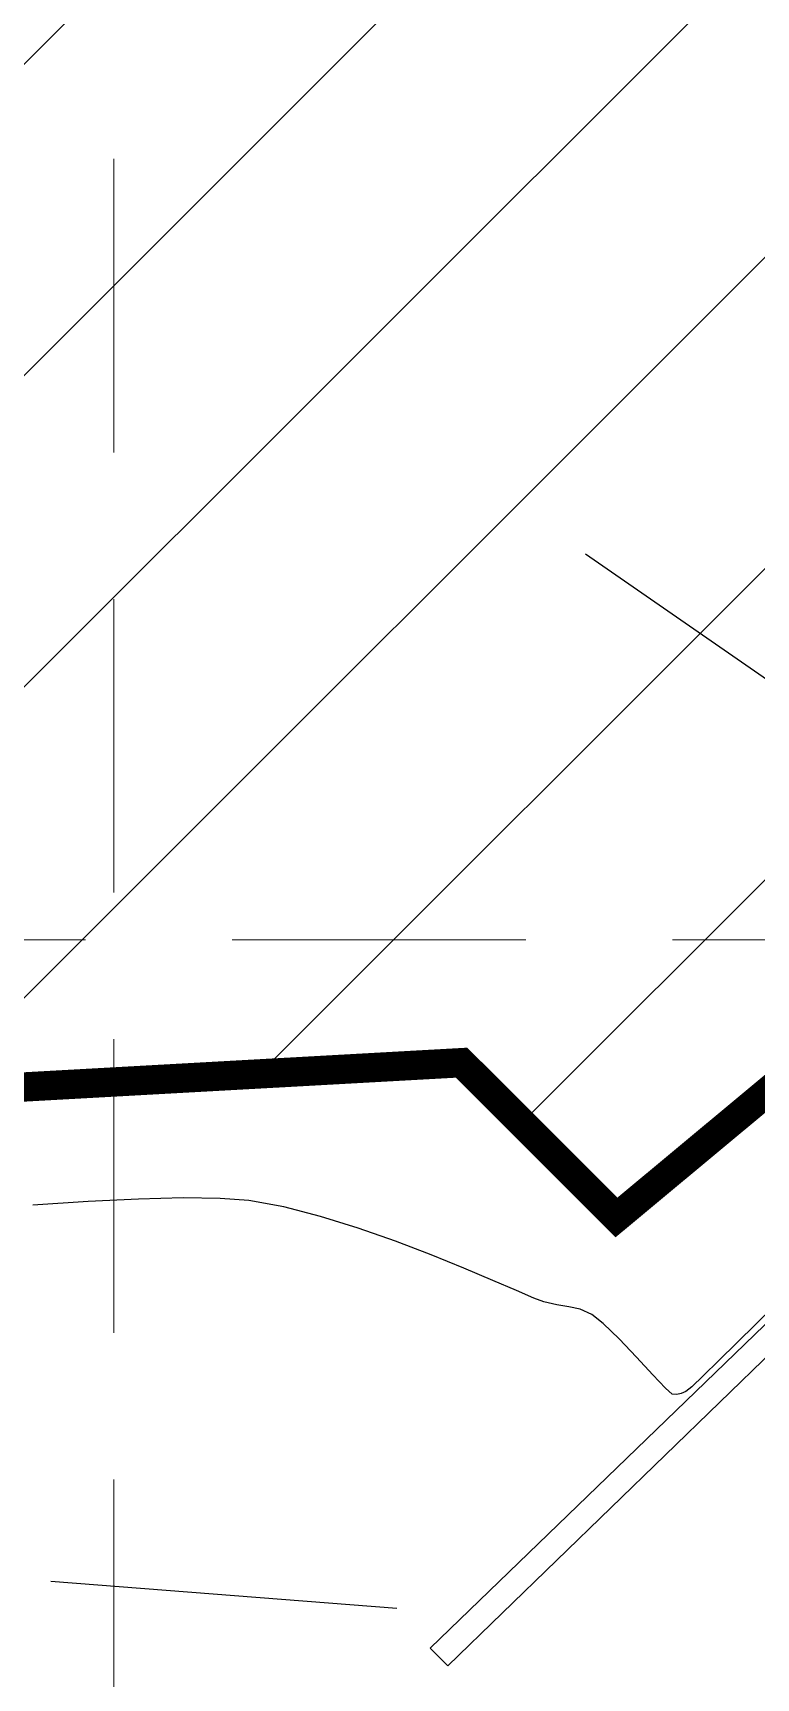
# Model space of a CAD drawing. Extents: x 2138193 to 2139991, y 332071 to 334944.
# Drawn here: x 2139357.9 to 2139382.5, y 332764.9 to 332821 of the extents above; entities that cross this region are included whole.
import ezdxf

# ---------------------------------------------------------------- set-up
doc = ezdxf.new("R2010")
doc.units = 0
doc.header["$LTSCALE"] = 100
doc.header["$MEASUREMENT"] = 0
doc.linetypes.add('DASHED', pattern=[0.75, 0.5, -0.25])
doc.linetypes.add('HIDDEN', pattern=[0.375, 0.25, -0.125])
for name, color, linetype in [('CONTOURS', 35, 'Continuous'), ('GRID', 254, 'DASHED'), ('V-PNTS-BRKLN', 1, 'Continuous')]:
    doc.layers.add(name, color=color, linetype=linetype)

msp = doc.modelspace()

# ---------------------------------------------------------------- hatches: boundary and pattern name
at = {"layer": 'CONTOURS', "ltscale": 10}
h = msp.add_hatch(dxfattribs=at)
h.set_pattern_fill('ANSI31', color=5, scale=60, style=0)
h.set_pattern_definition([(45, (0, 0), (-5.303300858899106, 5.303300858899107), [])])
h.paths.add_polyline_path([(2138483.546160111, 332606.2740493599), (2138656.140052903, 332606.2740493599), (2138921.264482902, 332760.8706732228), (2139372.471049562, 332785.9219287917), (2139377.748317752, 332780.6479753673), (2139409.411939294, 332807.0177192923), (2139404.134671104, 332828.1135155923), (2139401.496037009, 332952.0512992817), (2139392.260811476, 332977.1025548506), (2139347.404019459, 332973.1470955816), (2139339.488117175, 332969.1916305132), (2139182.489332715, 332936.2294564062), (2139043.960999322, 332917.7706368185), (2138914.667891463, 332903.2672764998), (2138844.744069344, 332879.534509287), (2138820.996350087, 332862.3941780554), (2138795.929319984, 332796.4698240421), (2138748.301847437, 332763.2789477164)])

# ---------------------------------------------------------------- linework, layer by layer
at = {"layer": 'CONTOURS', "color": 5, "ltscale": 10, "const_width": 1}
msp.add_lwpolyline([(2138656.140052903, 332606.2740493598), (2138921.264482902, 332760.8706732228), (2139372.471049562, 332785.9219287917), (2139377.748317752, 332780.6479753673), (2139409.411939294, 332807.0177192923), (2139404.134671104, 332828.1135155923), (2139401.496037009, 332952.0512992817), (2139392.260811476, 332977.1025548506), (2139347.404019459, 332973.1470955816), (2139339.488117175, 332969.1916305132), (2139182.489332715, 332936.2294564062), (2139043.960999322, 332917.7706368185), (2138914.667891463, 332903.2672764998), (2138844.744069344, 332879.534509287), (2138820.996350087, 332862.3941780554), (2138795.929319984, 332796.4698240421), (2138748.301847437, 332763.2789477164), (2138483.546160112, 332606.27404936)], dxfattribs=at)
at = {"layer": 'CONTOURS', "extrusion": (0.06449040282125312, -0.9979183272913433, 0), "elevation": -194120.2735229892}
msp.add_lwpolyline([(2156367.497792959, 545), (2156365.611856638, 545)], dxfattribs=at)
at = {"layer": 'CONTOURS', "extrusion": (0.04900519965114143, -0.9987985234306026, 0), "elevation": -227541.6066495824}
msp.add_lwpolyline([(2153099.091656347, 545), (2153097.369691819, 545)], dxfattribs=at)
at = {"layer": 'CONTOURS', "elevation": 545}
for points in [[(2139362.986299895, 332781.3107114278), (2139361.471683327, 332781.2715959404)], [(2139366.414297923, 332781.0061433864), (2139365.227038774, 332781.2210126162)], [(2139367.668848078, 332780.6855257928), (2139366.414297923, 332781.0061433864)], [(2139373.534472578, 332778.5038381018), (2139372.550535121, 332778.9213579139)], [(2139374.34287395, 332778.1533057663), (2139373.534472578, 332778.5038381018)], [(2139376.12071461, 332777.6052926917), (2139375.7205884, 332777.6657502026)], [(2139376.505825854, 332777.5207245647), (2139376.12071461, 332777.6052926917)], [(2139382.502262403, 332777.0206435416), (2139381.850152721, 332776.37961832)], [(2139379.799051118, 332774.6104423666), (2139379.640246063, 332774.6294900012)]]:
    msp.add_lwpolyline(points, dxfattribs=at)
at = {"layer": 'CONTOURS', "extrusion": (-0.01120186476818061, -0.9999372571445249, 0), "elevation": -356725.2859243274}
msp.add_lwpolyline([(2135502.251569956, 545), (2135500.985317269, 545)], dxfattribs=at)
at = {"layer": 'CONTOURS', "extrusion": (-0.07725364014697658, -0.9970114718918942, 0), "elevation": -497060.4463723786}
msp.add_lwpolyline([(2107263.113228484, 545), (2107262.135741597, 545)], dxfattribs=at)
at = {"layer": 'CONTOURS', "extrusion": (-0.2963380970944545, -0.9550831022536405, 0), "elevation": -951809.3534739059}
msp.add_lwpolyline([(1944659.656557981, 545), (1944658.314926059, 545)], dxfattribs=at)
at = {"layer": 'CONTOURS', "extrusion": (-0.3317057334373635, -0.9433829055080343, 0), "elevation": -1023580.181666465}
msp.add_lwpolyline([(1907860.31052343, 545), (1907858.966722716, 545)], dxfattribs=at)
at = {"layer": 'CONTOURS', "extrusion": (-0.3578789980932782, -0.9337679704957499, 0), "elevation": -1076374.828021326}
msp.add_lwpolyline([(1878581.769704905, 545), (1878580.470028625, 545)], dxfattribs=at)
at = {"layer": 'CONTOURS', "extrusion": (-0.3771748860813541, -0.9261420546058351, 0), "elevation": -1115118.151989592}
msp.add_lwpolyline([(1855847.037766475, 545), (1855845.829525952, 545)], dxfattribs=at)
at = {"layer": 'CONTOURS', "extrusion": (0.395061891651741, 0.9186545062016231, 0), "elevation": 1150893.42494678}
msp.add_lwpolyline([(-1833878.558637667, 545), (-1833877.913787942, 545)], dxfattribs=at)
at = {"layer": 'CONTOURS', "extrusion": (-0.3613745116108508, -0.932420753929265, 0), "elevation": -1083404.591442176}
msp.add_lwpolyline([(1874540.499778428, 545), (1874540.139516545, 545)], dxfattribs=at)
at = {"layer": 'CONTOURS', "extrusion": (-0.2225969401959126, -0.9749105611364651, 0), "elevation": -800646.9501826167}
msp.add_lwpolyline([(2011624.694079034, 545), (2011624.233108863, 545)], dxfattribs=at)
at = {"layer": 'CONTOURS', "extrusion": (-0.3970719799429917, -0.9177874714464959, 0), "elevation": -1154905.504311823}
msp.add_lwpolyline([(1831356.765300398, 545), (1831356.324719327, 545)], dxfattribs=at)
at = {"layer": 'CONTOURS', "extrusion": (0.6966250198535605, -0.7174354198908961, 0), "elevation": 1251601.356577466}
msp.add_lwpolyline([(1766690.464387904, 545), (1766689.582430479, 545)], dxfattribs=at)
at = {"layer": 'CONTOURS', "extrusion": (-0.6241147697142099, -0.7813326783288786, 0), "elevation": -1595226.542499565}
msp.add_lwpolyline([(1463874.331075391, 545), (1463873.834661364, 545)], dxfattribs=at)
at = {"layer": 'CONTOURS', "extrusion": (0.7009767148672201, 0.7131841593964072, 0), "elevation": 1736984.980908284}
msp.add_lwpolyline([(-1292501.797812543, 545), (-1292501.046489165, 545)], dxfattribs=at)
at = {"layer": 'CONTOURS', "extrusion": (0.7247584837351414, 0.6890030045318661, 0), "elevation": 1779816.249768093}
msp.add_lwpolyline([(-1232856.017685418, 545), (-1232855.157068765, 545)], dxfattribs=at)
at = {"layer": 'CONTOURS', "extrusion": (0.702015318367455, -0.7121618445110921, 0), "elevation": 1264888.190325811}
msp.add_lwpolyline([(1757200.240601238, 545), (1757199.372575158, 545)], dxfattribs=at)
at = {"layer": 'CONTOURS', "extrusion": (0.732096319857603, 0.6812011292202578, 0), "elevation": 1792918.382102369}
msp.add_lwpolyline([(-1213723.820048301, 545), (-1213722.999041022, 545)], dxfattribs=at)
at = {"layer": 'CONTOURS', "extrusion": (0.725740499973264, 0.687968550660971, 0), "elevation": 1781572.905197559}
msp.add_lwpolyline([(-1230317.590961577, 545), (-1230316.959039072, 545)], dxfattribs=at)
at = {"layer": 'CONTOURS', "extrusion": (0.6890324583918298, -0.7247304818223886, 0), "elevation": 1232930.375996969}
msp.add_lwpolyline([(1779767.355433253, 545), (1779766.816729048, 545)], dxfattribs=at)
at = {"layer": 'CONTOURS', "extrusion": (0.6993075002721411, -0.7148209706374943, 0), "elevation": 1258210.24236818}
msp.add_lwpolyline([(1761987.160851078, 545), (1761986.418086618, 545)], dxfattribs=at)
at = {"layer": 'CONTOURS', "extrusion": (-0.6670127517741734, -0.7450462998838696, 0), "elevation": -1674926.007326919}
msp.add_lwpolyline([(1371971.963675457, 545), (1371971.669220423, 545)], dxfattribs=at)
at = {"layer": 'CONTOURS', "extrusion": (-0.4055718507850306, 0.9140631673198548, 0), "elevation": -563495.2423952187}
msp.add_lwpolyline([(-2090492.620181211, 545), (-2090492.44573565, 545)], dxfattribs=at)
at = {"layer": 'CONTOURS', "extrusion": (0.6421020737412159, -0.7666191537505636, 0), "elevation": 1118588.937346285}
msp.add_lwpolyline([(1853765.363586338, 545), (1853765.10714833, 545)], dxfattribs=at)
at = {"layer": 'CONTOURS', "extrusion": (0.2123334607152593, -0.9771972684472063, 0), "elevation": 129075.476183976}
msp.add_lwpolyline([(2161255.439629417, 545), (2161255.280477285, 545)], dxfattribs=at)
at = {"layer": 'GRID', "color": 252, "linetype": 'HIDDEN', "lineweight": 0, "ltscale": 0.4}
for p, q in [((2139360.628291506, 332296.7204520851), (2139360.628291506, 334897.5322012084)), ((2138239.658925912, 332790.109790359), (2139943.532361615, 332790.109790359))]:
    msp.add_line(p, q, dxfattribs=at)
at = {"layer": 'V-PNTS-BRKLN', "color": 7}
for points in [[(2139376.687, 332803.264, 540.327), (2139392.189, 332792.527, 540.48), (2139395.311, 332789.555, 540.425), (2139404.208, 332798.258, 540.693), (2139400.759, 332801.423, 540.524), (2139385.838, 332814.794, 540.616)], [(2139396.057, 332788.699, 547.954), (2139371.997, 332765.363, 547.91), (2139371.4, 332765.966, 547.981), (2139395.52, 332789.276, 548.019)], [(2139358.483, 332768.249, 547.75), (2139370.266, 332767.331, 547.329)]]:
    msp.add_polyline3d(points, dxfattribs=at)

doc.saveas('drawing.dxf')
